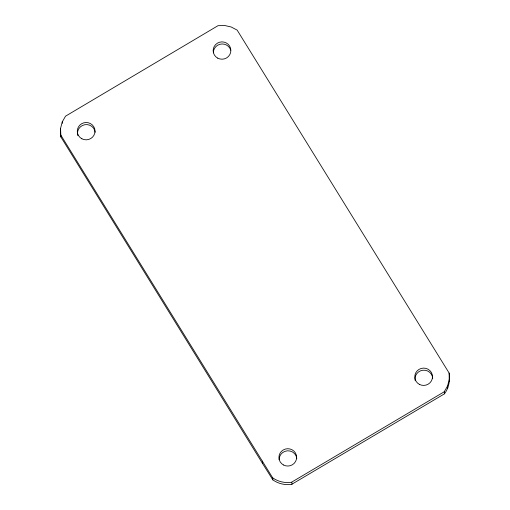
<?xml version="1.0" encoding="UTF-8"?>
<svg xmlns="http://www.w3.org/2000/svg" width="510" height="510" viewBox="0 0 510 510"><rect width="100%" height="100%" fill="white"/><g stroke="black" fill="none" stroke-linecap="round" stroke-linejoin="round"><path stroke-width="0.76" d="M60.582 128.291L62.245 121.915L65.535 116.172L217.993 25.698L224.712 25.5L231.247 27.011L237.156 30.122L449.138 373.065C450.241 380.32 448.896 387.861 444.465 393.828L291.656 484.353A25.761 25.168 -5.7 0 1 272.844 479.878L262.554 463.494L262.344 461.148L60.658 134.863L60.582 128.291L60.862 136.935L262.554 463.494M262.344 461.148L272.64 477.806A25.761 25.168 -5.7 0 0 291.446 482.288L444.255 391.756L447.55 386.013L449.214 379.638L449.138 373.065M449.214 379.638L449.418 381.709M447.55 386.013L447.754 388.084M444.255 391.756L444.465 393.828M291.803 482.231L292.007 484.302M272.64 477.806L272.844 479.878M62.245 121.915L62.379 123.299M60.658 134.863L60.862 136.935M77.839 135.679A8.868 8.664 -5.7 0 1 84.654 124.746A8.868 8.664 -5.7 0 1 95.172 132.288M213.352 52.817A8.868 8.664 -5.7 0 1 230.73 50.178M415.153 380.536A8.868 8.664 -5.7 0 1 422.911 370.222A8.868 8.664 -5.7 0 1 432.716 378.63M279.129 459.657A8.868 8.664 -5.7 0 1 287.442 450.808A8.868 8.664 -5.7 0 1 296.807 458.503M283.496 464.986A8.868 8.664 -5.7 0 0 296.648 457.183A8.868 8.664 -5.7 0 0 283.209 449.986A8.868 8.664 -5.7 0 0 283.496 464.986M419.354 384.361A8.868 8.664 -5.7 0 0 432.505 376.558A8.868 8.664 -5.7 0 0 419.067 369.361A8.868 8.664 -5.7 0 0 419.354 384.361M217.719 58.146A8.868 8.664 -5.7 0 0 230.871 50.343A8.868 8.664 -5.7 0 0 217.432 43.146A8.868 8.664 -5.7 0 0 217.719 58.146M81.861 138.771A8.868 8.664 -5.7 0 0 95.013 130.968A8.868 8.664 -5.7 0 0 81.574 123.771A8.868 8.664 -5.7 0 0 81.861 138.771"/></g></svg>
